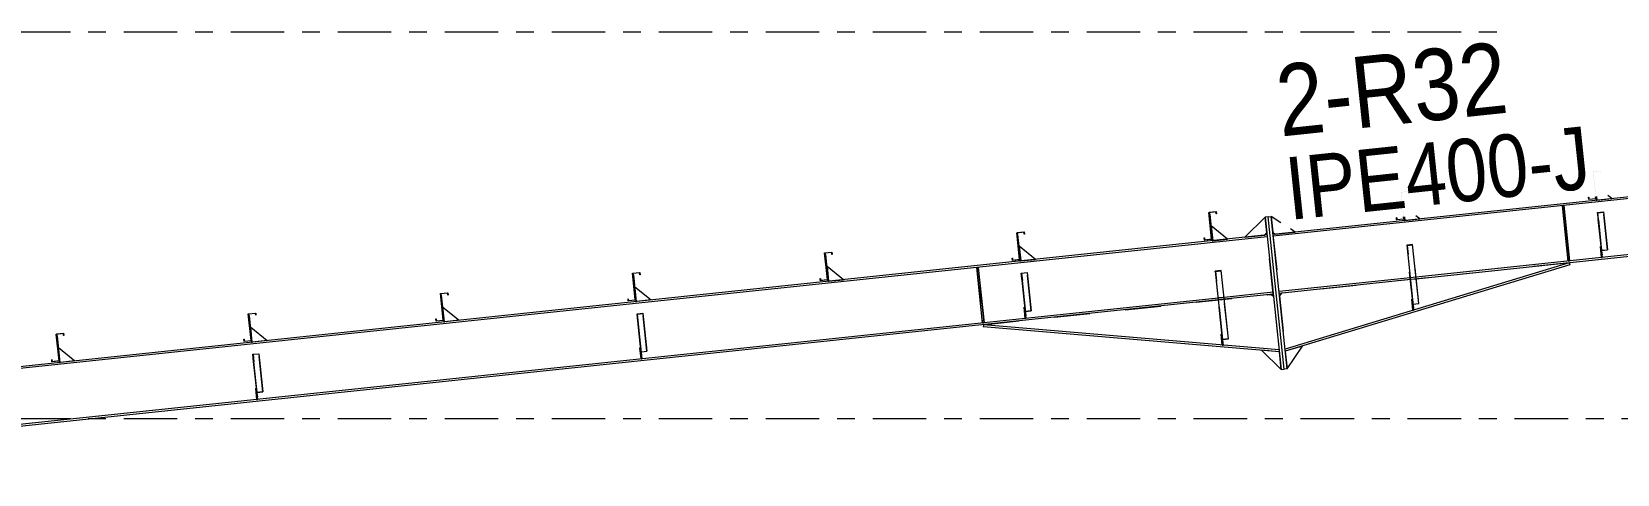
# Model space of a CAD drawing. Header units: millimetres. Extents: x -49 to 773, y -82 to 492.
# Drawn here: x 44.8 to 133.8, y 88.7 to 113.5 of the extents above; entities that cross this region are included whole.
import ezdxf

# ---------------------------------------------------------------- set-up
doc = ezdxf.new("R2010")
doc.units = ezdxf.units.MM
for name, pattern in [('XKITLINE00', [0]), ('XKITLINE02', [4, 2, -2]), ('XKITLINE03', [6, 3, -1, 1, -1])]:
    doc.linetypes.add(name, pattern=pattern)
for name, color, linetype, lineweight in [('Part', 2, 'Continuous', 0), ('PartMark', 7, 'Continuous', 0), ('S-grid', 1, 'Continuous', 0)]:
    doc.layers.add(name, color=color, linetype=linetype, lineweight=lineweight)
doc.styles.add('ARIAL', font='ARIAL.TTF')

# ---------------------------------------------------------------- blocks, each defined once
blk = doc.blocks.new('*A10')
at = {"layer": 'Part'}
blk.add_hatch(color=3, dxfattribs=at).paths.add_polyline_path([(57.236, 95.467), (57.568, 95.502), (57.57, 95.481), (57.255, 95.448), (57.297, 95.049), (57.281, 95.048)], flags=17)
blk = doc.blocks.new('*A11')
at = {"layer": 'Part'}
blk.add_hatch(color=3, dxfattribs=at).paths.add_polyline_path([(78.784, 97.74), (79.115, 97.775), (79.117, 97.754), (78.802, 97.721), (78.844, 97.322), (78.828, 97.32)], flags=17)
blk = doc.blocks.new('*A12')
at = {"layer": 'Part'}
blk.add_hatch(color=3, dxfattribs=at).paths.add_polyline_path([(100.331, 100.013), (100.662, 100.048), (100.664, 100.027), (100.35, 99.994), (100.392, 99.595), (100.375, 99.593)], flags=17)
blk = doc.blocks.new('*A13')
at = {"layer": 'Part'}
blk.add_hatch(color=3, dxfattribs=at).paths.add_polyline_path([(111.211, 100.135), (111.543, 100.17), (111.546, 100.141), (111.231, 100.108), (111.288, 99.565), (111.272, 99.563)], flags=17)
blk = doc.blocks.new('*A30')
at = {"layer": 'Part'}
blk.add_hatch(color=3, dxfattribs=at).paths.add_polyline_path([(46.209, 96.6), (46.623, 96.644), (46.636, 96.519), (46.621, 96.518), (46.61, 96.627), (46.225, 96.587), (46.383, 95.093), (45.968, 95.049), (45.955, 95.174), (45.97, 95.175), (45.982, 95.066), (46.366, 95.106)], flags=17)
blk = doc.blocks.new('*A31')
at = {"layer": 'Part'}
blk.add_hatch(color=3, dxfattribs=at).paths.add_polyline_path([(56.982, 97.736), (57.396, 97.78), (57.41, 97.656), (57.395, 97.654), (57.383, 97.763), (56.999, 97.723), (57.156, 96.229), (56.742, 96.186), (56.729, 96.31), (56.744, 96.312), (56.755, 96.202), (57.14, 96.243)], flags=17)
blk = doc.blocks.new('*A32')
at = {"layer": 'Part'}
blk.add_hatch(color=3, dxfattribs=at).paths.add_polyline_path([(67.756, 98.873), (68.17, 98.916), (68.183, 98.792), (68.168, 98.79), (68.157, 98.9), (67.772, 98.859), (67.93, 97.366), (67.515, 97.322), (67.502, 97.446), (67.517, 97.448), (67.529, 97.339), (67.913, 97.379)], flags=17)
blk = doc.blocks.new('*A33')
at = {"layer": 'Part'}
blk.add_hatch(color=3, dxfattribs=at).paths.add_polyline_path([(78.529, 100.009), (78.944, 100.053), (78.957, 99.928), (78.942, 99.927), (78.93, 100.036), (78.546, 99.996), (78.703, 98.502), (78.289, 98.459), (78.276, 98.583), (78.291, 98.584), (78.302, 98.475), (78.687, 98.516)], flags=17)
blk = doc.blocks.new('*A34')
at = {"layer": 'Part'}
blk.add_hatch(color=3, dxfattribs=at).paths.add_polyline_path([(89.303, 101.145), (89.717, 101.189), (89.73, 101.065), (89.715, 101.063), (89.704, 101.173), (89.319, 101.132), (89.477, 99.639), (89.062, 99.595), (89.049, 99.719), (89.064, 99.721), (89.076, 99.611), (89.46, 99.652)], flags=17)
blk = doc.blocks.new('*A35')
at = {"layer": 'Part'}
blk.add_hatch(color=3, dxfattribs=at).paths.add_polyline_path([(100.076, 102.282), (100.491, 102.325), (100.504, 102.201), (100.489, 102.199), (100.477, 102.309), (100.093, 102.268), (100.25, 100.775), (99.836, 100.731), (99.823, 100.856), (99.838, 100.857), (99.849, 100.748), (100.234, 100.788)], flags=17)
blk = doc.blocks.new('*A36')
at = {"layer": 'Part'}
blk.add_hatch(color=3, dxfattribs=at).paths.add_polyline_path([(110.85, 103.418), (111.264, 103.462), (111.277, 103.337), (111.263, 103.336), (111.251, 103.445), (110.866, 103.405), (111.024, 101.911), (110.61, 101.868), (110.596, 101.992), (110.611, 101.993), (110.623, 101.884), (111.007, 101.925)], flags=17)
blk = doc.blocks.new('*A37')
at = {"layer": 'Part'}
blk.add_hatch(color=3, dxfattribs=at).paths.add_polyline_path([(46.209, 96.6), (46.623, 96.644), (46.636, 96.519), (46.621, 96.518), (46.61, 96.627), (46.225, 96.587), (46.383, 95.093), (45.968, 95.049), (45.955, 95.174), (45.97, 95.175), (45.982, 95.066), (46.366, 95.106)], flags=17)
blk = doc.blocks.new('*A38')
at = {"layer": 'Part'}
blk.add_hatch(color=3, dxfattribs=at).paths.add_polyline_path([(56.982, 97.736), (57.396, 97.78), (57.41, 97.656), (57.395, 97.654), (57.383, 97.763), (56.999, 97.723), (57.156, 96.229), (56.742, 96.186), (56.729, 96.31), (56.744, 96.312), (56.755, 96.202), (57.14, 96.243)], flags=17)
blk = doc.blocks.new('*A39')
at = {"layer": 'Part'}
blk.add_hatch(color=3, dxfattribs=at).paths.add_polyline_path([(67.756, 98.873), (68.17, 98.916), (68.183, 98.792), (68.168, 98.79), (68.157, 98.9), (67.772, 98.859), (67.93, 97.366), (67.515, 97.322), (67.502, 97.446), (67.517, 97.448), (67.529, 97.339), (67.913, 97.379)], flags=17)
blk = doc.blocks.new('*A40')
at = {"layer": 'Part'}
blk.add_hatch(color=3, dxfattribs=at).paths.add_polyline_path([(78.529, 100.009), (78.944, 100.053), (78.957, 99.928), (78.942, 99.927), (78.93, 100.036), (78.546, 99.996), (78.703, 98.502), (78.289, 98.459), (78.276, 98.583), (78.291, 98.584), (78.302, 98.475), (78.687, 98.516)], flags=17)
blk = doc.blocks.new('*A41')
at = {"layer": 'Part'}
blk.add_hatch(color=3, dxfattribs=at).paths.add_polyline_path([(89.303, 101.145), (89.717, 101.189), (89.73, 101.065), (89.715, 101.063), (89.704, 101.173), (89.319, 101.132), (89.477, 99.639), (89.062, 99.595), (89.049, 99.719), (89.064, 99.721), (89.076, 99.611), (89.46, 99.652)], flags=17)
blk = doc.blocks.new('*A42')
at = {"layer": 'Part'}
blk.add_hatch(color=3, dxfattribs=at).paths.add_polyline_path([(100.076, 102.282), (100.491, 102.325), (100.504, 102.201), (100.489, 102.199), (100.477, 102.309), (100.093, 102.268), (100.25, 100.775), (99.836, 100.731), (99.823, 100.856), (99.838, 100.857), (99.849, 100.748), (100.234, 100.788)], flags=17)
blk = doc.blocks.new('*A43')
at = {"layer": 'Part'}
blk.add_hatch(color=3, dxfattribs=at).paths.add_polyline_path([(110.85, 103.418), (111.264, 103.462), (111.277, 103.337), (111.263, 103.336), (111.251, 103.445), (110.866, 103.405), (111.024, 101.911), (110.61, 101.868), (110.596, 101.992), (110.611, 101.993), (110.623, 101.884), (111.007, 101.925)], flags=17)
blk = doc.blocks.new('*A49')
at = {"layer": 'Part'}
blk.add_hatch(color=3, dxfattribs=at).paths.add_polyline_path([(121.624, 104.554), (122.038, 104.598), (122.051, 104.474), (122.036, 104.472), (122.025, 104.582), (121.64, 104.541), (121.798, 103.048), (121.383, 103.004), (121.37, 103.128), (121.385, 103.13), (121.396, 103.02), (121.781, 103.061)], flags=17)
blk = doc.blocks.new('*A50')
at = {"layer": 'Part'}
blk.add_hatch(color=3, dxfattribs=at).paths.add_polyline_path([(132.397, 105.691), (132.811, 105.734), (132.825, 105.61), (132.81, 105.609), (132.798, 105.718), (132.414, 105.677), (132.571, 104.184), (132.157, 104.14), (132.144, 104.265), (132.159, 104.266), (132.17, 104.157), (132.555, 104.197)], flags=17)
blk = doc.blocks.new('*A52')
at = {"layer": 'Part'}
blk.add_hatch(color=3, dxfattribs=at).paths.add_polyline_path([(121.624, 104.554), (122.038, 104.598), (122.051, 104.474), (122.036, 104.472), (122.025, 104.582), (121.64, 104.541), (121.798, 103.048), (121.383, 103.004), (121.37, 103.128), (121.385, 103.13), (121.396, 103.02), (121.781, 103.061)], flags=17)
blk = doc.blocks.new('*A53')
at = {"layer": 'Part'}
blk.add_hatch(color=3, dxfattribs=at).paths.add_polyline_path([(132.397, 105.691), (132.811, 105.734), (132.825, 105.61), (132.81, 105.609), (132.798, 105.718), (132.414, 105.677), (132.571, 104.184), (132.157, 104.14), (132.144, 104.265), (132.159, 104.266), (132.17, 104.157), (132.555, 104.197)], flags=17)
blk = doc.blocks.new('*A55')
at = {"layer": 'Part'}
blk.add_hatch(color=3, dxfattribs=at).paths.add_polyline_path([(121.952, 101.584), (122.283, 101.619), (122.286, 101.593), (121.971, 101.56), (122.023, 101.066), (122.007, 101.064)], flags=17)
blk = doc.blocks.new('*A56')
at = {"layer": 'Part'}
blk.add_hatch(color=3, dxfattribs=at).paths.add_polyline_path([(132.651, 103.422), (132.983, 103.457), (132.985, 103.436), (132.67, 103.403), (132.712, 103.004), (132.696, 103.002)], flags=17)
blk = doc.blocks.new('*A480')
at = {"layer": 'S-grid', "color": 1, "linetype": 'XKITLINE03', "lineweight": 0}
blk.add_line((-10, 113.542), (127.703, 113.542), dxfattribs=at)
blk = doc.blocks.new('*A481')
at = {"layer": 'S-grid', "color": 1, "linetype": 'XKITLINE03', "lineweight": 0}
blk.add_line((-10, 91.875), (509.153, 91.875), dxfattribs=at)
blk = doc.blocks.new('*A532')
at = {"layer": 'Part', "color": 7, "linetype": 'XKITLINE02', "lineweight": 0}
for p, q in [((131.057, 100.589), (114.921, 98.887)), ((114.813, 98.753), (115.141, 95.642))]:
    blk.add_line(p, q, dxfattribs=at)
at = {"layer": 'Part', "color": 2, "linetype": 'XKITLINE00', "lineweight": 0}
for p, q in [((131.057, 100.589), (115.129, 95.752)), ((131.057, 100.589), (131.089, 100.485)), ((131.089, 100.485), (115.141, 95.642)), ((114.921, 98.887), (114.813, 98.753))]:
    blk.add_line(p, q, dxfattribs=at)
blk = doc.blocks.new('*A533')
at = {"layer": 'Part', "color": 2, "linetype": 'XKITLINE00', "lineweight": 0}
for p, q in [((187.084, 109.85), (114.45, 102.189)), ((187.095, 109.742), (114.462, 102.081)), ((187.093, 109.767), (187.095, 109.742)), ((187.422, 106.643), (122.476, 99.793)), ((187.434, 106.535), (122.487, 99.685)), ((187.422, 106.643), (187.434, 106.535)), ((122.145, 99.758), (114.788, 98.982)), ((122.156, 99.65), (114.8, 98.874))]:
    blk.add_line(p, q, dxfattribs=at)
at = {"layer": 'Part', "color": 7, "linetype": 'XKITLINE02', "lineweight": 0}
for p, q in [((187.084, 109.85), (187.093, 109.767)), ((187.095, 109.742), (187.422, 106.643)), ((114.45, 102.189), (114.8, 98.874)), ((122.476, 99.793), (122.145, 99.758)), ((122.487, 99.685), (122.156, 99.65))]:
    blk.add_line(p, q, dxfattribs=at)
blk = doc.blocks.new('*A581')
at = {"layer": 'Part', "color": 2, "linetype": 'XKITLINE00', "lineweight": 0}
for p, q in [((114.119, 102.154), (15.029, 91.702)), ((114.13, 102.046), (15.151, 91.606)), ((114.457, 98.947), (111.702, 98.656)), ((114.468, 98.839), (111.714, 98.548)), ((111.371, 98.621), (25.514, 89.565)), ((111.382, 98.513), (25.525, 89.458)), ((25.182, 89.53), (18.657, 88.842)), ((25.194, 89.423), (18.779, 88.746))]:
    blk.add_line(p, q, dxfattribs=at)
at = {"layer": 'Part', "color": 7, "linetype": 'XKITLINE02', "lineweight": 0}
for p, q in [((114.468, 98.839), (114.119, 102.154)), ((111.702, 98.656), (111.371, 98.621)), ((111.714, 98.548), (111.382, 98.513)), ((111.702, 98.656), (111.388, 98.623)), ((15.029, 91.702), (18.779, 88.746)), ((25.514, 89.565), (25.182, 89.53)), ((25.525, 89.458), (25.194, 89.423))]:
    blk.add_line(p, q, dxfattribs=at)
blk = doc.blocks.new('*A588')
at = {"layer": 'Part', "color": 2, "linetype": 'XKITLINE00', "lineweight": 0}
blk.add_line((46.345, 95.843), (47.261, 95.102), dxfattribs=at)
at = {"layer": 'Part', "color": 7, "linetype": 'XKITLINE02', "lineweight": 0}
for p, q in [((46.433, 95.015), (46.345, 95.843)), ((47.261, 95.102), (46.433, 95.015))]:
    blk.add_line(p, q, dxfattribs=at)
blk = doc.blocks.new('*A589')
at = {"layer": 'Part', "color": 2, "linetype": 'XKITLINE00', "lineweight": 0}
for p, q in [((46.275, 96.506), (46.234, 96.502)), ((46.433, 95.015), (46.275, 96.506)), ((46.383, 95.093), (46.391, 95.01))]:
    blk.add_line(p, q, dxfattribs=at)
at = {"layer": 'Part', "color": 7, "linetype": 'XKITLINE02', "lineweight": 0}
for p, q in [((46.234, 96.502), (46.383, 95.093)), ((46.391, 95.01), (46.433, 95.015))]:
    blk.add_line(p, q, dxfattribs=at)
blk = doc.blocks.new('*A593')
at = {"layer": 'Part', "color": 2, "linetype": 'XKITLINE00', "lineweight": 0}
blk.add_line((57.119, 96.98), (58.035, 96.238), dxfattribs=at)
at = {"layer": 'Part', "color": 7, "linetype": 'XKITLINE02', "lineweight": 0}
for p, q in [((57.206, 96.151), (57.119, 96.98)), ((58.035, 96.238), (57.206, 96.151))]:
    blk.add_line(p, q, dxfattribs=at)
blk = doc.blocks.new('*A594')
at = {"layer": 'Part', "color": 2, "linetype": 'XKITLINE00', "lineweight": 0}
for p, q in [((57.396, 93.557), (57.438, 93.561)), ((57.462, 92.935), (57.396, 93.557)), ((57.465, 93.301), (57.503, 92.939))]:
    blk.add_line(p, q, dxfattribs=at)
at = {"layer": 'Part', "color": 7, "linetype": 'XKITLINE02', "lineweight": 0}
for p, q in [((57.438, 93.561), (57.465, 93.301)), ((57.449, 93.059), (57.49, 93.064)), ((57.503, 92.939), (57.462, 92.935))]:
    blk.add_line(p, q, dxfattribs=at)
blk = doc.blocks.new('*A595')
at = {"layer": 'Part', "color": 2, "linetype": 'XKITLINE00', "lineweight": 0}
for p, q in [((57.049, 97.643), (57.008, 97.638)), ((57.206, 96.151), (57.049, 97.643)), ((57.156, 96.229), (57.165, 96.147))]:
    blk.add_line(p, q, dxfattribs=at)
at = {"layer": 'Part', "color": 7, "linetype": 'XKITLINE02', "lineweight": 0}
for p, q in [((57.008, 97.638), (57.156, 96.229)), ((57.165, 96.147), (57.206, 96.151))]:
    blk.add_line(p, q, dxfattribs=at)
blk = doc.blocks.new('*A596')
at = {"layer": 'Part', "color": 7, "linetype": 'XKITLINE02', "lineweight": 0}
for p, q in [((57.438, 93.561), (57.396, 93.557)), ((57.396, 93.557), (57.462, 92.935)), ((57.503, 92.939), (57.438, 93.561)), ((57.449, 93.059), (57.49, 93.064)), ((57.462, 92.935), (57.503, 92.939))]:
    blk.add_line(p, q, dxfattribs=at)
blk = doc.blocks.new('*A597')
at = {"layer": 'Part', "color": 7, "linetype": 'XKITLINE02', "lineweight": 0}
for p, q in [((57.488, 93.079), (57.236, 95.467)), ((57.505, 93.081), (57.255, 95.448)), ((57.794, 93.363), (57.568, 95.502)), ((57.461, 93.341), (57.792, 93.376)), ((57.479, 93.33), (57.794, 93.363)), ((57.488, 93.079), (57.505, 93.081))]:
    blk.add_line(p, q, dxfattribs=at)
blk = doc.blocks.new('*A598')
at = {"layer": 'Part', "color": 2, "linetype": 'XKITLINE00', "lineweight": 0}
for p, q in [((57.236, 95.467), (57.568, 95.502)), ((57.281, 95.048), (57.236, 95.467)), ((57.57, 95.481), (57.255, 95.448)), ((57.255, 95.448), (57.297, 95.049)), ((57.568, 95.502), (57.794, 93.363)), ((57.297, 95.049), (57.281, 95.048)), ((57.281, 95.048), (57.465, 93.301)), ((57.505, 93.081), (57.297, 95.049)), ((57.479, 93.33), (57.794, 93.363)), ((57.488, 93.079), (57.505, 93.081))]:
    blk.add_line(p, q, dxfattribs=at)
at = {"layer": 'Part', "color": 7, "linetype": 'XKITLINE02', "lineweight": 0}
for p, q in [((57.461, 93.341), (57.792, 93.376)), ((57.465, 93.301), (57.488, 93.079))]:
    blk.add_line(p, q, dxfattribs=at)
blk = doc.blocks.new('*A599')
at = {"layer": 'Part', "color": 2, "linetype": 'XKITLINE00', "lineweight": 0}
blk.add_line((67.892, 98.116), (68.809, 97.375), dxfattribs=at)
at = {"layer": 'Part', "color": 7, "linetype": 'XKITLINE02', "lineweight": 0}
for p, q in [((67.98, 97.287), (67.892, 98.116)), ((68.809, 97.375), (67.98, 97.287))]:
    blk.add_line(p, q, dxfattribs=at)
blk = doc.blocks.new('*A600')
at = {"layer": 'Part', "color": 2, "linetype": 'XKITLINE00', "lineweight": 0}
for p, q in [((67.823, 98.779), (67.781, 98.775)), ((67.98, 97.287), (67.823, 98.779)), ((67.93, 97.366), (67.938, 97.283))]:
    blk.add_line(p, q, dxfattribs=at)
at = {"layer": 'Part', "color": 7, "linetype": 'XKITLINE02', "lineweight": 0}
for p, q in [((67.781, 98.775), (67.93, 97.366)), ((67.938, 97.283), (67.98, 97.287))]:
    blk.add_line(p, q, dxfattribs=at)
blk = doc.blocks.new('*A601')
at = {"layer": 'Part', "color": 2, "linetype": 'XKITLINE00', "lineweight": 0}
blk.add_line((78.666, 99.252), (79.582, 98.511), dxfattribs=at)
at = {"layer": 'Part', "color": 7, "linetype": 'XKITLINE02', "lineweight": 0}
for p, q in [((78.753, 98.424), (78.666, 99.252)), ((79.582, 98.511), (78.753, 98.424))]:
    blk.add_line(p, q, dxfattribs=at)
blk = doc.blocks.new('*A602')
at = {"layer": 'Part', "color": 2, "linetype": 'XKITLINE00', "lineweight": 0}
for p, q in [((78.943, 95.829), (78.985, 95.834)), ((79.009, 95.208), (78.943, 95.829)), ((79.012, 95.574), (79.05, 95.212))]:
    blk.add_line(p, q, dxfattribs=at)
at = {"layer": 'Part', "color": 7, "linetype": 'XKITLINE02', "lineweight": 0}
for p, q in [((78.985, 95.834), (79.012, 95.574)), ((78.996, 95.332), (79.037, 95.336)), ((79.05, 95.212), (79.009, 95.208))]:
    blk.add_line(p, q, dxfattribs=at)
blk = doc.blocks.new('*A603')
at = {"layer": 'Part', "color": 2, "linetype": 'XKITLINE00', "lineweight": 0}
for p, q in [((78.596, 99.915), (78.555, 99.911)), ((78.753, 98.424), (78.596, 99.915)), ((78.703, 98.502), (78.712, 98.419))]:
    blk.add_line(p, q, dxfattribs=at)
at = {"layer": 'Part', "color": 7, "linetype": 'XKITLINE02', "lineweight": 0}
for p, q in [((78.555, 99.911), (78.703, 98.502)), ((78.712, 98.419), (78.753, 98.424))]:
    blk.add_line(p, q, dxfattribs=at)
blk = doc.blocks.new('*A604')
at = {"layer": 'Part', "color": 7, "linetype": 'XKITLINE02', "lineweight": 0}
for p, q in [((78.985, 95.834), (78.943, 95.829)), ((78.943, 95.829), (79.009, 95.208)), ((79.05, 95.212), (78.985, 95.834)), ((78.996, 95.332), (79.037, 95.336)), ((79.009, 95.208), (79.05, 95.212))]:
    blk.add_line(p, q, dxfattribs=at)
blk = doc.blocks.new('*A605')
at = {"layer": 'Part', "color": 7, "linetype": 'XKITLINE02', "lineweight": 0}
for p, q in [((79.036, 95.352), (78.784, 97.74)), ((79.052, 95.354), (78.802, 97.721)), ((79.341, 95.635), (79.115, 97.775)), ((79.008, 95.614), (79.339, 95.649)), ((79.026, 95.602), (79.341, 95.635)), ((79.036, 95.352), (79.052, 95.354))]:
    blk.add_line(p, q, dxfattribs=at)
blk = doc.blocks.new('*A606')
at = {"layer": 'Part', "color": 2, "linetype": 'XKITLINE00', "lineweight": 0}
for p, q in [((78.784, 97.74), (79.115, 97.775)), ((78.828, 97.32), (78.784, 97.74)), ((78.802, 97.721), (79.117, 97.754)), ((79.052, 95.354), (78.802, 97.721)), ((78.828, 97.32), (78.844, 97.322)), ((78.828, 97.32), (79.012, 95.574)), ((79.115, 97.775), (79.341, 95.635)), ((79.026, 95.602), (79.341, 95.635)), ((79.036, 95.352), (79.052, 95.354))]:
    blk.add_line(p, q, dxfattribs=at)
at = {"layer": 'Part', "color": 7, "linetype": 'XKITLINE02', "lineweight": 0}
for p, q in [((79.008, 95.614), (79.339, 95.649)), ((79.012, 95.574), (79.036, 95.352))]:
    blk.add_line(p, q, dxfattribs=at)
blk = doc.blocks.new('*A607')
at = {"layer": 'Part', "color": 7, "linetype": 'XKITLINE02', "lineweight": 0}
for p, q in [((98.211, 97.124), (114.347, 98.826)), ((114.481, 98.718), (114.809, 95.607))]:
    blk.add_line(p, q, dxfattribs=at)
at = {"layer": 'Part', "color": 2, "linetype": 'XKITLINE00', "lineweight": 0}
for p, q in [((114.347, 98.826), (114.481, 98.718)), ((98.211, 97.124), (98.202, 97.016)), ((114.809, 95.607), (98.202, 97.016)), ((114.798, 95.717), (98.211, 97.124))]:
    blk.add_line(p, q, dxfattribs=at)
blk = doc.blocks.new('*A608')
at = {"layer": 'Part', "color": 7, "linetype": 'XKITLINE02', "lineweight": 0}
for p, q in [((111.584, 96.605), (111.542, 96.601)), ((111.542, 96.601), (111.608, 95.979)), ((111.649, 95.984), (111.584, 96.605)), ((111.595, 96.104), (111.636, 96.108)), ((111.608, 95.979), (111.649, 95.984))]:
    blk.add_line(p, q, dxfattribs=at)
blk = doc.blocks.new('*A609')
at = {"layer": 'Part', "color": 2, "linetype": 'XKITLINE00', "lineweight": 0}
for p, q in [((111.542, 96.601), (111.584, 96.605)), ((111.607, 95.987), (111.542, 96.601)), ((111.604, 96.41), (111.649, 95.984))]:
    blk.add_line(p, q, dxfattribs=at)
at = {"layer": 'Part', "color": 7, "linetype": 'XKITLINE02', "lineweight": 0}
for p, q in [((111.584, 96.605), (111.604, 96.41)), ((111.595, 96.104), (111.636, 96.108)), ((111.607, 95.987), (111.608, 95.979)), ((111.649, 95.984), (111.608, 95.979))]:
    blk.add_line(p, q, dxfattribs=at)
blk = doc.blocks.new('*A610')
at = {"layer": 'Part', "color": 7, "linetype": 'XKITLINE02', "lineweight": 0}
for p, q in [((100.532, 98.106), (100.49, 98.102)), ((100.49, 98.102), (100.556, 97.48)), ((100.597, 97.485), (100.532, 98.106)), ((100.543, 97.605), (100.584, 97.609)), ((100.556, 97.48), (100.597, 97.485))]:
    blk.add_line(p, q, dxfattribs=at)
blk = doc.blocks.new('*A611')
at = {"layer": 'Part', "color": 2, "linetype": 'XKITLINE00', "lineweight": 0}
for p, q in [((100.49, 98.102), (100.532, 98.106)), ((100.556, 97.48), (100.49, 98.102)), ((100.559, 97.847), (100.597, 97.485))]:
    blk.add_line(p, q, dxfattribs=at)
at = {"layer": 'Part', "color": 7, "linetype": 'XKITLINE02', "lineweight": 0}
for p, q in [((100.532, 98.106), (100.559, 97.847)), ((100.543, 97.605), (100.584, 97.609)), ((100.597, 97.485), (100.556, 97.48))]:
    blk.add_line(p, q, dxfattribs=at)
blk = doc.blocks.new('*A612')
at = {"layer": 'Part', "color": 2, "linetype": 'XKITLINE00', "lineweight": 0}
for p, q in [((89.37, 101.052), (89.328, 101.047)), ((89.527, 99.56), (89.37, 101.052)), ((89.477, 99.639), (89.486, 99.556))]:
    blk.add_line(p, q, dxfattribs=at)
at = {"layer": 'Part', "color": 7, "linetype": 'XKITLINE02', "lineweight": 0}
for p, q in [((89.328, 101.047), (89.477, 99.639)), ((89.486, 99.556), (89.527, 99.56))]:
    blk.add_line(p, q, dxfattribs=at)
blk = doc.blocks.new('*A613')
at = {"layer": 'Part', "color": 2, "linetype": 'XKITLINE00', "lineweight": 0}
blk.add_line((90.356, 99.647), (89.44, 100.389), dxfattribs=at)
at = {"layer": 'Part', "color": 7, "linetype": 'XKITLINE02', "lineweight": 0}
for p, q in [((89.44, 100.389), (89.527, 99.56)), ((89.527, 99.56), (90.356, 99.647))]:
    blk.add_line(p, q, dxfattribs=at)
blk = doc.blocks.new('*A614')
at = {"layer": 'Part', "color": 7, "linetype": 'XKITLINE02', "lineweight": 0}
for p, q in [((97.915, 100.336), (97.832, 100.327)), ((97.832, 100.327), (98.159, 97.228)), ((97.845, 100.203), (97.928, 100.212)), ((98.242, 97.236), (97.915, 100.336)), ((98.146, 97.352), (98.228, 97.361)), ((98.159, 97.228), (98.242, 97.236))]:
    blk.add_line(p, q, dxfattribs=at)
blk = doc.blocks.new('*A615')
at = {"layer": 'Part', "color": 7, "linetype": 'XKITLINE02', "lineweight": 0}
for p, q in [((97.915, 100.336), (97.832, 100.327)), ((97.845, 100.203), (97.928, 100.212)), ((98.228, 97.361), (98.146, 97.352)), ((98.242, 97.236), (98.159, 97.228))]:
    blk.add_line(p, q, dxfattribs=at)
at = {"layer": 'Part', "color": 2, "linetype": 'XKITLINE00', "lineweight": 0}
for p, q in [((98.159, 97.228), (97.832, 100.327)), ((97.915, 100.336), (98.242, 97.236))]:
    blk.add_line(p, q, dxfattribs=at)
blk = doc.blocks.new('*A616')
at = {"layer": 'Part', "color": 2, "linetype": 'XKITLINE00', "lineweight": 0}
for p, q in [((110.917, 103.325), (110.875, 103.32)), ((111.074, 101.833), (110.917, 103.325)), ((111.024, 101.911), (111.033, 101.828))]:
    blk.add_line(p, q, dxfattribs=at)
at = {"layer": 'Part', "color": 7, "linetype": 'XKITLINE02', "lineweight": 0}
for p, q in [((110.875, 103.32), (111.024, 101.911)), ((111.033, 101.828), (111.074, 101.833))]:
    blk.add_line(p, q, dxfattribs=at)
blk = doc.blocks.new('*A617')
at = {"layer": 'Part', "color": 2, "linetype": 'XKITLINE00', "lineweight": 0}
blk.add_line((111.903, 101.92), (110.987, 102.662), dxfattribs=at)
at = {"layer": 'Part', "color": 7, "linetype": 'XKITLINE02', "lineweight": 0}
for p, q in [((110.987, 102.662), (111.074, 101.833)), ((111.074, 101.833), (111.903, 101.92))]:
    blk.add_line(p, q, dxfattribs=at)
blk = doc.blocks.new('*A618')
at = {"layer": 'Part', "color": 7, "linetype": 'XKITLINE02', "lineweight": 0}
for p, q in [((100.583, 97.625), (100.331, 100.013)), ((100.599, 97.626), (100.35, 99.994)), ((100.888, 97.908), (100.662, 100.048)), ((100.555, 97.886), (100.887, 97.921)), ((100.573, 97.875), (100.888, 97.908)), ((100.583, 97.625), (100.599, 97.626))]:
    blk.add_line(p, q, dxfattribs=at)
blk = doc.blocks.new('*A619')
at = {"layer": 'Part', "color": 2, "linetype": 'XKITLINE00', "lineweight": 0}
for p, q in [((100.143, 102.188), (100.102, 102.184)), ((100.301, 100.696), (100.143, 102.188)), ((100.25, 100.775), (100.259, 100.692))]:
    blk.add_line(p, q, dxfattribs=at)
at = {"layer": 'Part', "color": 7, "linetype": 'XKITLINE02', "lineweight": 0}
for p, q in [((100.102, 102.184), (100.25, 100.775)), ((100.259, 100.692), (100.301, 100.696))]:
    blk.add_line(p, q, dxfattribs=at)
blk = doc.blocks.new('*A620')
at = {"layer": 'Part', "color": 2, "linetype": 'XKITLINE00', "lineweight": 0}
blk.add_line((101.129, 100.784), (100.213, 101.525), dxfattribs=at)
at = {"layer": 'Part', "color": 7, "linetype": 'XKITLINE02', "lineweight": 0}
for p, q in [((100.213, 101.525), (100.301, 100.696)), ((100.301, 100.696), (101.129, 100.784))]:
    blk.add_line(p, q, dxfattribs=at)
blk = doc.blocks.new('*A621')
at = {"layer": 'Part', "color": 2, "linetype": 'XKITLINE00', "lineweight": 0}
for p, q in [((114.014, 103.148), (112.876, 102.023)), ((113.994, 102.141), (114.106, 102.278))]:
    blk.add_line(p, q, dxfattribs=at)
at = {"layer": 'Part', "color": 7, "linetype": 'XKITLINE02', "lineweight": 0}
for p, q in [((114.106, 102.278), (114.014, 103.148)), ((112.876, 102.023), (113.994, 102.141))]:
    blk.add_line(p, q, dxfattribs=at)
blk = doc.blocks.new('*A622')
at = {"layer": 'Part', "color": 7, "linetype": 'XKITLINE02', "lineweight": 0}
for p, q in [((111.635, 96.117), (111.211, 100.135)), ((111.652, 96.118), (111.231, 100.108)), ((111.947, 96.334), (111.543, 100.17)), ((111.615, 96.309), (111.946, 96.344)), ((111.632, 96.301), (111.947, 96.334)), ((111.635, 96.117), (111.652, 96.118))]:
    blk.add_line(p, q, dxfattribs=at)
blk = doc.blocks.new('*A623')
at = {"layer": 'Part', "color": 2, "linetype": 'XKITLINE00', "lineweight": 0}
for p, q in [((100.331, 100.013), (100.662, 100.048)), ((100.375, 99.593), (100.331, 100.013)), ((100.664, 100.027), (100.35, 99.994)), ((100.35, 99.994), (100.392, 99.595)), ((100.662, 100.048), (100.888, 97.908)), ((100.392, 99.595), (100.375, 99.593)), ((100.375, 99.593), (100.559, 97.847)), ((100.599, 97.626), (100.392, 99.595)), ((100.573, 97.875), (100.888, 97.908)), ((100.583, 97.625), (100.599, 97.626))]:
    blk.add_line(p, q, dxfattribs=at)
at = {"layer": 'Part', "color": 7, "linetype": 'XKITLINE02', "lineweight": 0}
for p, q in [((100.555, 97.886), (100.887, 97.921)), ((100.559, 97.847), (100.583, 97.625))]:
    blk.add_line(p, q, dxfattribs=at)
blk = doc.blocks.new('*A624')
at = {"layer": 'Part', "color": 2, "linetype": 'XKITLINE00', "lineweight": 0}
for p, q in [((111.543, 100.17), (111.211, 100.135)), ((111.211, 100.135), (111.604, 96.41)), ((111.231, 100.108), (111.546, 100.141)), ((111.231, 100.108), (111.288, 99.565)), ((111.947, 96.334), (111.543, 100.17)), ((111.288, 99.565), (111.272, 99.563)), ((111.652, 96.118), (111.288, 99.565)), ((111.632, 96.301), (111.947, 96.334)), ((111.635, 96.117), (111.652, 96.118))]:
    blk.add_line(p, q, dxfattribs=at)
at = {"layer": 'Part', "color": 7, "linetype": 'XKITLINE02', "lineweight": 0}
for p, q in [((111.604, 96.41), (111.635, 96.117)), ((111.615, 96.309), (111.946, 96.344))]:
    blk.add_line(p, q, dxfattribs=at)
blk = doc.blocks.new('*A625')
at = {"layer": 'Part', "color": 2, "linetype": 'XKITLINE00', "lineweight": 0}
blk.add_line((113.813, 95.691), (114.914, 94.612), dxfattribs=at)
at = {"layer": 'Part', "color": 7, "linetype": 'XKITLINE02', "lineweight": 0}
for p, q in [((114.809, 95.607), (113.813, 95.691)), ((114.914, 94.612), (114.809, 95.607))]:
    blk.add_line(p, q, dxfattribs=at)
blk = doc.blocks.new('*A626')
at = {"layer": 'Part', "color": 7, "linetype": 'XKITLINE02', "lineweight": 0}
for p, q in [((116.098, 95.932), (115.141, 95.642)), ((115.141, 95.642), (115.246, 94.647))]:
    blk.add_line(p, q, dxfattribs=at)
at = {"layer": 'Part', "color": 2, "linetype": 'XKITLINE00', "lineweight": 0}
blk.add_line((115.246, 94.647), (116.098, 95.932), dxfattribs=at)
blk = doc.blocks.new('*A627')
at = {"layer": 'Part', "color": 2, "linetype": 'XKITLINE00', "lineweight": 0}
for p, q in [((114.18, 103.166), (114.014, 103.148)), ((115.08, 94.63), (114.18, 103.166)), ((114.014, 103.148), (114.914, 94.612)), ((114.914, 94.612), (115.08, 94.63))]:
    blk.add_line(p, q, dxfattribs=at)
blk = doc.blocks.new('*A628')
at = {"layer": 'Part', "color": 2, "linetype": 'XKITLINE00', "lineweight": 0}
for p, q in [((114.18, 103.166), (114.345, 103.183)), ((115.08, 94.63), (114.18, 103.166)), ((115.246, 94.647), (114.345, 103.183)), ((115.246, 94.647), (115.08, 94.63))]:
    blk.add_line(p, q, dxfattribs=at)
blk = doc.blocks.new('*A629')
at = {"layer": 'Part', "color": 2, "linetype": 'XKITLINE00', "lineweight": 0}
for p, q in [((114.884, 102.838), (114.345, 103.183)), ((114.437, 102.313), (114.575, 102.202)), ((115.693, 102.32), (115.424, 102.493))]:
    blk.add_line(p, q, dxfattribs=at)
at = {"layer": 'Part', "color": 7, "linetype": 'XKITLINE02', "lineweight": 0}
for p, q in [((114.345, 103.183), (114.437, 102.313)), ((114.575, 102.202), (115.693, 102.32))]:
    blk.add_line(p, q, dxfattribs=at)
blk = doc.blocks.new('*A682')
at = {"layer": 'Part', "color": 2, "linetype": 'XKITLINE00', "lineweight": 0}
for p, q in [((46.209, 96.6), (46.623, 96.644)), ((46.366, 95.106), (46.209, 96.6)), ((46.61, 96.627), (46.225, 96.587)), ((46.225, 96.587), (46.383, 95.093)), ((46.621, 96.518), (46.61, 96.627)), ((46.636, 96.519), (46.621, 96.518)), ((46.623, 96.644), (46.636, 96.519)), ((45.955, 95.174), (45.97, 95.175)), ((45.968, 95.049), (45.955, 95.174)), ((45.97, 95.175), (45.982, 95.066)), ((46.383, 95.093), (45.968, 95.049)), ((45.982, 95.066), (46.366, 95.106))]:
    blk.add_line(p, q, dxfattribs=at)
blk = doc.blocks.new('*A683')
at = {"layer": 'Part', "color": 2, "linetype": 'XKITLINE00', "lineweight": 0}
for p, q in [((56.982, 97.736), (57.396, 97.78)), ((57.14, 96.243), (56.982, 97.736)), ((57.383, 97.763), (56.999, 97.723)), ((56.999, 97.723), (57.156, 96.229)), ((57.395, 97.654), (57.383, 97.763)), ((57.41, 97.656), (57.395, 97.654)), ((57.396, 97.78), (57.41, 97.656)), ((56.729, 96.31), (56.744, 96.312)), ((56.742, 96.186), (56.729, 96.31)), ((57.156, 96.229), (56.742, 96.186)), ((56.744, 96.312), (56.755, 96.202)), ((56.755, 96.202), (57.14, 96.243))]:
    blk.add_line(p, q, dxfattribs=at)
blk = doc.blocks.new('*A684')
at = {"layer": 'Part', "color": 2, "linetype": 'XKITLINE00', "lineweight": 0}
for p, q in [((67.756, 98.873), (68.17, 98.916)), ((67.913, 97.379), (67.756, 98.873)), ((68.157, 98.9), (67.772, 98.859)), ((67.772, 98.859), (67.93, 97.366)), ((68.168, 98.79), (68.157, 98.9)), ((68.183, 98.792), (68.168, 98.79)), ((68.17, 98.916), (68.183, 98.792)), ((67.502, 97.446), (67.517, 97.448)), ((67.515, 97.322), (67.502, 97.446)), ((67.93, 97.366), (67.515, 97.322)), ((67.517, 97.448), (67.529, 97.339)), ((67.529, 97.339), (67.913, 97.379))]:
    blk.add_line(p, q, dxfattribs=at)
blk = doc.blocks.new('*A685')
at = {"layer": 'Part', "color": 2, "linetype": 'XKITLINE00', "lineweight": 0}
for p, q in [((78.529, 100.009), (78.944, 100.053)), ((78.687, 98.516), (78.529, 100.009)), ((78.93, 100.036), (78.546, 99.996)), ((78.546, 99.996), (78.703, 98.502)), ((78.942, 99.927), (78.93, 100.036)), ((78.957, 99.928), (78.942, 99.927)), ((78.944, 100.053), (78.957, 99.928)), ((78.276, 98.583), (78.291, 98.584)), ((78.289, 98.459), (78.276, 98.583)), ((78.703, 98.502), (78.289, 98.459)), ((78.291, 98.584), (78.302, 98.475)), ((78.302, 98.475), (78.687, 98.516))]:
    blk.add_line(p, q, dxfattribs=at)
blk = doc.blocks.new('*A686')
at = {"layer": 'Part', "color": 2, "linetype": 'XKITLINE00', "lineweight": 0}
for p, q in [((89.303, 101.145), (89.717, 101.189)), ((89.46, 99.652), (89.303, 101.145)), ((89.704, 101.173), (89.319, 101.132)), ((89.319, 101.132), (89.477, 99.639)), ((89.715, 101.063), (89.704, 101.173)), ((89.73, 101.065), (89.715, 101.063)), ((89.717, 101.189), (89.73, 101.065)), ((89.049, 99.719), (89.064, 99.721)), ((89.062, 99.595), (89.049, 99.719)), ((89.477, 99.639), (89.062, 99.595)), ((89.064, 99.721), (89.076, 99.611)), ((89.076, 99.611), (89.46, 99.652))]:
    blk.add_line(p, q, dxfattribs=at)
blk = doc.blocks.new('*A687')
at = {"layer": 'Part', "color": 2, "linetype": 'XKITLINE00', "lineweight": 0}
for p, q in [((100.076, 102.282), (100.491, 102.325)), ((100.234, 100.788), (100.076, 102.282)), ((100.477, 102.309), (100.093, 102.268)), ((100.093, 102.268), (100.25, 100.775)), ((100.489, 102.199), (100.477, 102.309)), ((100.491, 102.325), (100.504, 102.201)), ((100.504, 102.201), (100.489, 102.199)), ((99.823, 100.856), (99.838, 100.857)), ((99.836, 100.731), (99.823, 100.856)), ((100.25, 100.775), (99.836, 100.731)), ((99.838, 100.857), (99.849, 100.748)), ((99.849, 100.748), (100.234, 100.788))]:
    blk.add_line(p, q, dxfattribs=at)
blk = doc.blocks.new('*A688')
at = {"layer": 'Part', "color": 2, "linetype": 'XKITLINE00', "lineweight": 0}
for p, q in [((110.85, 103.418), (111.264, 103.462)), ((111.007, 101.925), (110.85, 103.418)), ((111.251, 103.445), (110.866, 103.405)), ((110.866, 103.405), (111.024, 101.911)), ((111.263, 103.336), (111.251, 103.445)), ((111.277, 103.337), (111.263, 103.336)), ((111.264, 103.462), (111.277, 103.337)), ((110.596, 101.992), (110.611, 101.993)), ((110.61, 101.868), (110.596, 101.992)), ((111.024, 101.911), (110.61, 101.868)), ((110.611, 101.993), (110.623, 101.884)), ((110.623, 101.884), (111.007, 101.925))]:
    blk.add_line(p, q, dxfattribs=at)
blk = doc.blocks.new('*A689')
at = {"layer": 'Part', "color": 2, "linetype": 'XKITLINE00', "lineweight": 0}
for p, q in [((46.209, 96.6), (46.623, 96.644)), ((46.366, 95.106), (46.209, 96.6)), ((46.61, 96.627), (46.225, 96.587)), ((46.225, 96.587), (46.383, 95.093)), ((46.621, 96.518), (46.61, 96.627)), ((46.636, 96.519), (46.621, 96.518)), ((46.623, 96.644), (46.636, 96.519)), ((45.955, 95.174), (45.97, 95.175)), ((45.968, 95.049), (45.955, 95.174)), ((45.97, 95.175), (45.982, 95.066)), ((46.383, 95.093), (45.968, 95.049)), ((45.982, 95.066), (46.366, 95.106))]:
    blk.add_line(p, q, dxfattribs=at)
blk = doc.blocks.new('*A690')
at = {"layer": 'Part', "color": 2, "linetype": 'XKITLINE00', "lineweight": 0}
for p, q in [((56.982, 97.736), (57.396, 97.78)), ((57.14, 96.243), (56.982, 97.736)), ((57.383, 97.763), (56.999, 97.723)), ((56.999, 97.723), (57.156, 96.229)), ((57.395, 97.654), (57.383, 97.763)), ((57.41, 97.656), (57.395, 97.654)), ((57.396, 97.78), (57.41, 97.656)), ((56.729, 96.31), (56.744, 96.312)), ((56.742, 96.186), (56.729, 96.31)), ((57.156, 96.229), (56.742, 96.186)), ((56.744, 96.312), (56.755, 96.202)), ((56.755, 96.202), (57.14, 96.243))]:
    blk.add_line(p, q, dxfattribs=at)
blk = doc.blocks.new('*A691')
at = {"layer": 'Part', "color": 2, "linetype": 'XKITLINE00', "lineweight": 0}
for p, q in [((67.756, 98.873), (68.17, 98.916)), ((67.913, 97.379), (67.756, 98.873)), ((68.157, 98.9), (67.772, 98.859)), ((67.772, 98.859), (67.93, 97.366)), ((68.168, 98.79), (68.157, 98.9)), ((68.183, 98.792), (68.168, 98.79)), ((68.17, 98.916), (68.183, 98.792)), ((67.502, 97.446), (67.517, 97.448)), ((67.515, 97.322), (67.502, 97.446)), ((67.93, 97.366), (67.515, 97.322)), ((67.517, 97.448), (67.529, 97.339)), ((67.529, 97.339), (67.913, 97.379))]:
    blk.add_line(p, q, dxfattribs=at)
blk = doc.blocks.new('*A692')
at = {"layer": 'Part', "color": 2, "linetype": 'XKITLINE00', "lineweight": 0}
for p, q in [((78.529, 100.009), (78.944, 100.053)), ((78.687, 98.516), (78.529, 100.009)), ((78.93, 100.036), (78.546, 99.996)), ((78.546, 99.996), (78.703, 98.502)), ((78.942, 99.927), (78.93, 100.036)), ((78.957, 99.928), (78.942, 99.927)), ((78.944, 100.053), (78.957, 99.928)), ((78.276, 98.583), (78.291, 98.584)), ((78.289, 98.459), (78.276, 98.583)), ((78.703, 98.502), (78.289, 98.459)), ((78.291, 98.584), (78.302, 98.475)), ((78.302, 98.475), (78.687, 98.516))]:
    blk.add_line(p, q, dxfattribs=at)
blk = doc.blocks.new('*A693')
at = {"layer": 'Part', "color": 2, "linetype": 'XKITLINE00', "lineweight": 0}
for p, q in [((89.303, 101.145), (89.717, 101.189)), ((89.46, 99.652), (89.303, 101.145)), ((89.704, 101.173), (89.319, 101.132)), ((89.319, 101.132), (89.477, 99.639)), ((89.715, 101.063), (89.704, 101.173)), ((89.73, 101.065), (89.715, 101.063)), ((89.717, 101.189), (89.73, 101.065)), ((89.049, 99.719), (89.064, 99.721)), ((89.062, 99.595), (89.049, 99.719)), ((89.477, 99.639), (89.062, 99.595)), ((89.064, 99.721), (89.076, 99.611)), ((89.076, 99.611), (89.46, 99.652))]:
    blk.add_line(p, q, dxfattribs=at)
blk = doc.blocks.new('*A694')
at = {"layer": 'Part', "color": 2, "linetype": 'XKITLINE00', "lineweight": 0}
for p, q in [((100.076, 102.282), (100.491, 102.325)), ((100.234, 100.788), (100.076, 102.282)), ((100.477, 102.309), (100.093, 102.268)), ((100.093, 102.268), (100.25, 100.775)), ((100.489, 102.199), (100.477, 102.309)), ((100.491, 102.325), (100.504, 102.201)), ((100.504, 102.201), (100.489, 102.199)), ((99.823, 100.856), (99.838, 100.857)), ((99.836, 100.731), (99.823, 100.856)), ((100.25, 100.775), (99.836, 100.731)), ((99.838, 100.857), (99.849, 100.748)), ((99.849, 100.748), (100.234, 100.788))]:
    blk.add_line(p, q, dxfattribs=at)
blk = doc.blocks.new('*A695')
at = {"layer": 'Part', "color": 2, "linetype": 'XKITLINE00', "lineweight": 0}
for p, q in [((110.85, 103.418), (111.264, 103.462)), ((111.007, 101.925), (110.85, 103.418)), ((111.251, 103.445), (110.866, 103.405)), ((110.866, 103.405), (111.024, 101.911)), ((111.263, 103.336), (111.251, 103.445)), ((111.277, 103.337), (111.263, 103.336)), ((111.264, 103.462), (111.277, 103.337)), ((110.596, 101.992), (110.611, 101.993)), ((110.61, 101.868), (110.596, 101.992)), ((111.024, 101.911), (110.61, 101.868)), ((110.611, 101.993), (110.623, 101.884)), ((110.623, 101.884), (111.007, 101.925))]:
    blk.add_line(p, q, dxfattribs=at)
blk = doc.blocks.new('*A742')
at = {"layer": 'Part', "color": 2, "linetype": 'XKITLINE00', "lineweight": 0}
for p, q in [((121.781, 103.061), (121.77, 103.162)), ((121.785, 103.164), (121.798, 103.048)), ((121.37, 103.128), (121.385, 103.13)), ((121.371, 103.12), (121.37, 103.128)), ((121.383, 103.004), (121.371, 103.12)), ((121.798, 103.048), (121.383, 103.004)), ((121.385, 103.13), (121.386, 103.122)), ((121.386, 103.122), (121.396, 103.02)), ((121.396, 103.02), (121.781, 103.061))]:
    blk.add_line(p, q, dxfattribs=at)
blk = doc.blocks.new('*A743')
at = {"layer": 'Part', "color": 2, "linetype": 'XKITLINE00', "lineweight": 0}
for p, q in [((132.144, 104.265), (132.159, 104.266)), ((132.144, 104.256), (132.144, 104.265)), ((132.157, 104.14), (132.144, 104.256)), ((132.571, 104.184), (132.157, 104.14)), ((132.159, 104.266), (132.159, 104.258)), ((132.159, 104.258), (132.17, 104.157)), ((132.17, 104.157), (132.555, 104.197)), ((132.555, 104.197), (132.544, 104.298)), ((132.559, 104.3), (132.571, 104.184))]:
    blk.add_line(p, q, dxfattribs=at)
blk = doc.blocks.new('*A745')
at = {"layer": 'Part', "color": 2, "linetype": 'XKITLINE00', "lineweight": 0}
for p, q in [((121.781, 103.061), (121.77, 103.162)), ((121.785, 103.164), (121.798, 103.048)), ((121.37, 103.128), (121.385, 103.13)), ((121.371, 103.12), (121.37, 103.128)), ((121.383, 103.004), (121.371, 103.12)), ((121.798, 103.048), (121.383, 103.004)), ((121.385, 103.13), (121.386, 103.122)), ((121.386, 103.122), (121.396, 103.02)), ((121.396, 103.02), (121.781, 103.061))]:
    blk.add_line(p, q, dxfattribs=at)
blk = doc.blocks.new('*A746')
at = {"layer": 'Part', "color": 2, "linetype": 'XKITLINE00', "lineweight": 0}
for p, q in [((132.144, 104.265), (132.159, 104.266)), ((132.144, 104.256), (132.144, 104.265)), ((132.157, 104.14), (132.144, 104.256)), ((132.571, 104.184), (132.157, 104.14)), ((132.159, 104.266), (132.159, 104.258)), ((132.159, 104.258), (132.17, 104.157)), ((132.17, 104.157), (132.555, 104.197)), ((132.555, 104.197), (132.544, 104.298)), ((132.559, 104.3), (132.571, 104.184))]:
    blk.add_line(p, q, dxfattribs=at)
blk = doc.blocks.new('*A748')
at = {"layer": 'Part', "color": 7, "linetype": 'XKITLINE02', "lineweight": 0}
for p, q in [((122.322, 98.073), (121.952, 101.584)), ((122.339, 98.075), (121.971, 101.56)), ((122.633, 98.308), (122.283, 101.619)), ((122.3, 98.284), (122.631, 98.319)), ((122.318, 98.275), (122.633, 98.308)), ((122.322, 98.073), (122.339, 98.075))]:
    blk.add_line(p, q, dxfattribs=at)
blk = doc.blocks.new('*A749')
at = {"layer": 'Part', "color": 7, "linetype": 'XKITLINE02', "lineweight": 0}
for p, q in [((122.271, 98.562), (122.229, 98.557)), ((122.229, 98.557), (122.295, 97.936)), ((122.336, 97.94), (122.271, 98.562)), ((122.282, 98.06), (122.323, 98.065)), ((122.295, 97.936), (122.336, 97.94))]:
    blk.add_line(p, q, dxfattribs=at)
blk = doc.blocks.new('*A750')
at = {"layer": 'Part', "color": 7, "linetype": 'XKITLINE02', "lineweight": 0}
for p, q in [((121.785, 103.164), (121.798, 103.048)), ((121.806, 102.965), (121.848, 102.969))]:
    blk.add_line(p, q, dxfattribs=at)
at = {"layer": 'Part', "color": 2, "linetype": 'XKITLINE00', "lineweight": 0}
for p, q in [((121.848, 102.969), (121.827, 103.168)), ((121.798, 103.048), (121.806, 102.965))]:
    blk.add_line(p, q, dxfattribs=at)
blk = doc.blocks.new('*A751')
at = {"layer": 'Part', "color": 2, "linetype": 'XKITLINE00', "lineweight": 0}
for p, q in [((122.229, 98.557), (122.271, 98.562)), ((122.295, 97.936), (122.229, 98.557)), ((122.293, 98.349), (122.336, 97.94)), ((122.336, 97.94), (122.295, 97.936))]:
    blk.add_line(p, q, dxfattribs=at)
at = {"layer": 'Part', "color": 7, "linetype": 'XKITLINE02', "lineweight": 0}
for p, q in [((122.271, 98.562), (122.293, 98.349)), ((122.282, 98.06), (122.323, 98.065))]:
    blk.add_line(p, q, dxfattribs=at)
blk = doc.blocks.new('*A752')
at = {"layer": 'Part', "color": 7, "linetype": 'XKITLINE02', "lineweight": 0}
for p, q in [((121.827, 103.168), (121.848, 102.969)), ((121.848, 102.969), (122.676, 103.057))]:
    blk.add_line(p, q, dxfattribs=at)
at = {"layer": 'Part', "color": 2, "linetype": 'XKITLINE00', "lineweight": 0}
blk.add_line((122.676, 103.057), (122.457, 103.234), dxfattribs=at)
blk = doc.blocks.new('*A753')
at = {"layer": 'Part', "color": 2, "linetype": 'XKITLINE00', "lineweight": 0}
for p, q in [((122.283, 101.619), (121.952, 101.584)), ((121.952, 101.584), (122.293, 98.349)), ((121.971, 101.56), (122.286, 101.593)), ((121.971, 101.56), (122.023, 101.066)), ((122.633, 98.308), (122.283, 101.619)), ((122.023, 101.066), (122.007, 101.064)), ((122.339, 98.075), (122.023, 101.066)), ((122.318, 98.275), (122.633, 98.308)), ((122.322, 98.073), (122.339, 98.075))]:
    blk.add_line(p, q, dxfattribs=at)
at = {"layer": 'Part', "color": 7, "linetype": 'XKITLINE02', "lineweight": 0}
for p, q in [((122.293, 98.349), (122.322, 98.073)), ((122.3, 98.284), (122.631, 98.319))]:
    blk.add_line(p, q, dxfattribs=at)
blk = doc.blocks.new('*A754')
at = {"layer": 'Part', "color": 7, "linetype": 'XKITLINE02', "lineweight": 0}
for p, q in [((132.903, 101.034), (132.651, 103.422)), ((132.92, 101.035), (132.67, 103.403)), ((133.209, 101.317), (132.983, 103.457)), ((132.876, 101.295), (133.207, 101.33)), ((132.894, 101.284), (133.209, 101.317)), ((132.903, 101.034), (132.92, 101.035))]:
    blk.add_line(p, q, dxfattribs=at)
blk = doc.blocks.new('*A755')
at = {"layer": 'Part', "color": 7, "linetype": 'XKITLINE02', "lineweight": 0}
for p, q in [((132.853, 101.515), (132.811, 101.511)), ((132.811, 101.511), (132.877, 100.89)), ((132.918, 100.894), (132.853, 101.515)), ((132.864, 101.014), (132.905, 101.018)), ((132.877, 100.89), (132.918, 100.894))]:
    blk.add_line(p, q, dxfattribs=at)
blk = doc.blocks.new('*A756')
at = {"layer": 'Part', "color": 7, "linetype": 'XKITLINE02', "lineweight": 0}
for p, q in [((132.559, 104.3), (132.571, 104.184)), ((132.58, 104.101), (132.621, 104.106))]:
    blk.add_line(p, q, dxfattribs=at)
at = {"layer": 'Part', "color": 2, "linetype": 'XKITLINE00', "lineweight": 0}
for p, q in [((132.571, 104.184), (132.58, 104.101)), ((132.621, 104.106), (132.6, 104.304))]:
    blk.add_line(p, q, dxfattribs=at)
blk = doc.blocks.new('*A757')
at = {"layer": 'Part', "color": 2, "linetype": 'XKITLINE00', "lineweight": 0}
for p, q in [((132.811, 101.511), (132.853, 101.515)), ((132.877, 100.89), (132.811, 101.511)), ((132.88, 101.256), (132.918, 100.894))]:
    blk.add_line(p, q, dxfattribs=at)
at = {"layer": 'Part', "color": 7, "linetype": 'XKITLINE02', "lineweight": 0}
for p, q in [((132.853, 101.515), (132.88, 101.256)), ((132.864, 101.014), (132.905, 101.018)), ((132.918, 100.894), (132.877, 100.89))]:
    blk.add_line(p, q, dxfattribs=at)
blk = doc.blocks.new('*A758')
at = {"layer": 'Part', "color": 7, "linetype": 'XKITLINE02', "lineweight": 0}
for p, q in [((132.6, 104.304), (132.621, 104.106)), ((132.621, 104.106), (133.45, 104.193))]:
    blk.add_line(p, q, dxfattribs=at)
at = {"layer": 'Part', "color": 2, "linetype": 'XKITLINE00', "lineweight": 0}
blk.add_line((133.45, 104.193), (133.23, 104.371), dxfattribs=at)
blk = doc.blocks.new('*A761')
at = {"layer": 'Part', "color": 7, "linetype": 'XKITLINE02', "lineweight": 0}
for p, q in [((130.76, 103.8), (130.677, 103.792)), ((130.677, 103.792), (131.004, 100.692)), ((130.69, 103.667), (130.773, 103.676)), ((131.087, 100.701), (130.76, 103.8)), ((130.991, 100.816), (131.074, 100.825)), ((131.004, 100.692), (131.087, 100.701))]:
    blk.add_line(p, q, dxfattribs=at)
blk = doc.blocks.new('*A762')
at = {"layer": 'Part', "color": 7, "linetype": 'XKITLINE02', "lineweight": 0}
for p, q in [((130.76, 103.8), (130.677, 103.792)), ((130.69, 103.667), (130.773, 103.676)), ((131.074, 100.825), (130.991, 100.816)), ((131.087, 100.701), (131.004, 100.692))]:
    blk.add_line(p, q, dxfattribs=at)
at = {"layer": 'Part', "color": 2, "linetype": 'XKITLINE00', "lineweight": 0}
for p, q in [((131.004, 100.692), (130.677, 103.792)), ((130.76, 103.8), (131.087, 100.701))]:
    blk.add_line(p, q, dxfattribs=at)
blk = doc.blocks.new('*A763')
at = {"layer": 'Part', "color": 2, "linetype": 'XKITLINE00', "lineweight": 0}
for p, q in [((132.651, 103.422), (132.983, 103.457)), ((132.696, 103.002), (132.651, 103.422)), ((132.67, 103.403), (132.985, 103.436)), ((132.92, 101.035), (132.67, 103.403)), ((132.983, 103.457), (133.209, 101.317)), ((132.696, 103.002), (132.712, 103.004)), ((132.696, 103.002), (132.88, 101.256)), ((132.894, 101.284), (133.209, 101.317)), ((132.903, 101.034), (132.92, 101.035))]:
    blk.add_line(p, q, dxfattribs=at)
at = {"layer": 'Part', "color": 7, "linetype": 'XKITLINE02', "lineweight": 0}
for p, q in [((132.876, 101.295), (133.207, 101.33)), ((132.88, 101.256), (132.903, 101.034))]:
    blk.add_line(p, q, dxfattribs=at)
blk = doc.blocks.new('*A2040')
at = {"layer": 'PartMark', "color": 3, "style": 'ARIAL', "width": 0.85}
blk.add_text('2-R32', height=4, rotation=6.02179, dxfattribs=at).set_placement((114.878, 107.664))
at = {"layer": 'PartMark', "color": 7, "style": 'ARIAL', "width": 0.85}
blk.add_text('IPE400-J', height=3.5, rotation=6.02179, dxfattribs=at).set_placement((115.371, 102.99))

msp = doc.modelspace()

# ---------------------------------------------------------------- block references
at = {"lineweight": 0}
for name in ['*A480', '*A2040', '*A533', '*A50', '*A53', '*A49', '*A52', '*A743', '*A746', '*A756', '*A758', '*A36', '*A43', '*A688', '*A695', '*A616', '*A627', '*A628', '*A629', '*A742', '*A745', '*A750', '*A752', '*A761', '*A762', '*A56', '*A754', '*A763', '*A35', '*A42', '*A687', '*A694', '*A617', '*A621', '*A581', '*A619', '*A620', '*A55', '*A748', '*A753', '*A755', '*A757', '*A34', '*A41', '*A686', '*A693', '*A612', '*A532', '*A33', '*A40', '*A685', '*A692', '*A603', '*A613', '*A614', '*A615', '*A12', '*A618', '*A623', '*A13', '*A622', '*A624', '*A32', '*A39', '*A684', '*A691', '*A600', '*A601', '*A607', '*A599', '*A610', '*A611', '*A749', '*A751', '*A31', '*A38', '*A683', '*A690', '*A595', '*A593', '*A11', '*A605', '*A606', '*A30', '*A37', '*A682', '*A689', '*A589', '*A608', '*A609', '*A588', '*A10', '*A597', '*A598', '*A602', '*A604', '*A625', '*A626', '*A481', '*A594', '*A596']:
    msp.add_blockref(name, (0, 0), dxfattribs=at)

doc.saveas('drawing.dxf')
